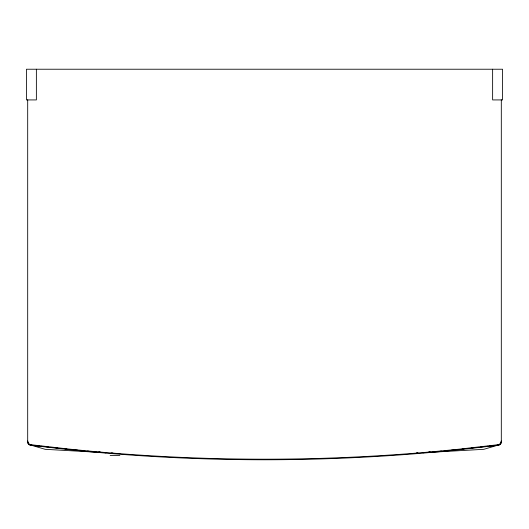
<?xml version="1.0" encoding="UTF-8"?>
<svg xmlns="http://www.w3.org/2000/svg" width="529" height="529" viewBox="0 0 529 529"><rect width="100%" height="100%" fill="white"/><g stroke="black" fill="none" stroke-linecap="round" stroke-linejoin="round"><path stroke-width="0.79" d="M498.04 444.717L460.263 449.042A1891.849 1891.849 0 0 1 68.737 449.042L30.96 444.717M498.04 445.292L460.263 449.617A1891.849 1891.849 0 0 1 68.737 449.617L30.96 445.292M461.91 449.128L464.369 448.856M466.836 448.585L469.296 448.308M470.942 448.129L474.222 447.765M475.869 447.587L478.328 447.309M480.795 447.038L483.255 446.767M485.721 446.496L488.181 446.218M489.828 446.04L493.107 445.676M494.754 445.497L498.04 445.134L483.823 449.313L428.622 452.421M422.843 452.692L424.483 452.546A1890.897 1825.546 0 0 1 422.836 452.712L426.149 452.56M430.209 452.024L428.569 452.176A1890.897 1825.546 0 0 0 430.163 452.103M416.323 453.227A1958.067 1958.067 0 0 0 417.95 453.095A1890.897 1825.546 0 0 1 416.323 453.227L417.95 453.069M110.151 455.522L119.871 455.522M100.378 452.421L45.177 449.313L30.96 445.134L34.246 445.497M102.851 452.56L106.144 452.745L104.517 452.546A1890.897 1825.546 0 0 0 106.164 452.712M111.718 453.115L113.252 453.221M118.721 453.604L119.871 453.69M98.791 452.024L100.431 452.176A1890.897 1825.546 0 0 1 98.837 452.103M35.893 445.676L39.172 446.04M40.819 446.218L43.279 446.496M45.745 446.767L48.205 447.038M50.672 447.309L53.131 447.587M54.778 447.765L58.058 448.129M59.704 448.308L62.164 448.585M64.631 448.856L67.09 449.128M501.307 99.769L501.307 441.543A3.743 3.743 0 0 1 498.04 445.319M492.631 69.226L492.631 99.928L502.55 99.928L502.55 69.226L26.45 69.226L26.45 99.928L36.369 99.928L36.369 69.226M27.693 99.769L27.693 441.543A3.743 3.743 0 0 0 30.96 445.319M501.287 440.968A3.743 3.743 0 0 1 498.04 444.744M30.96 444.744A3.743 3.743 0 0 1 27.713 440.968M30.523 445.048A3.657 3.657 0 0 1 27.68 441.51A3.743 3.61 0 0 0 30.517 445.074M498.483 445.074A3.743 3.61 0 0 0 501.28 441.51A3.657 3.657 0 0 1 498.477 445.048M459.45 449.392A1890.897 1825.546 0 0 1 457.016 449.637M453.763 449.954A1890.897 1825.546 0 0 1 451.323 450.186M448.07 450.496A1890.897 1825.546 0 0 1 445.63 450.728M441.563 451.098A1890.897 1825.546 0 0 1 439.93 451.25M435.863 451.607A1890.897 1825.546 0 0 1 434.236 451.753M112.677 453.227A1890.897 1825.546 0 0 1 111.05 453.102M94.764 451.753A1890.897 1825.546 0 0 1 93.137 451.607M89.07 451.25A1890.897 1825.546 0 0 1 87.437 451.098M83.37 450.728A1890.897 1825.546 0 0 1 80.93 450.496M77.677 450.186A1890.897 1825.546 0 0 1 75.237 449.954M71.984 449.637A1890.897 1825.546 0 0 1 69.55 449.392"/></g></svg>
